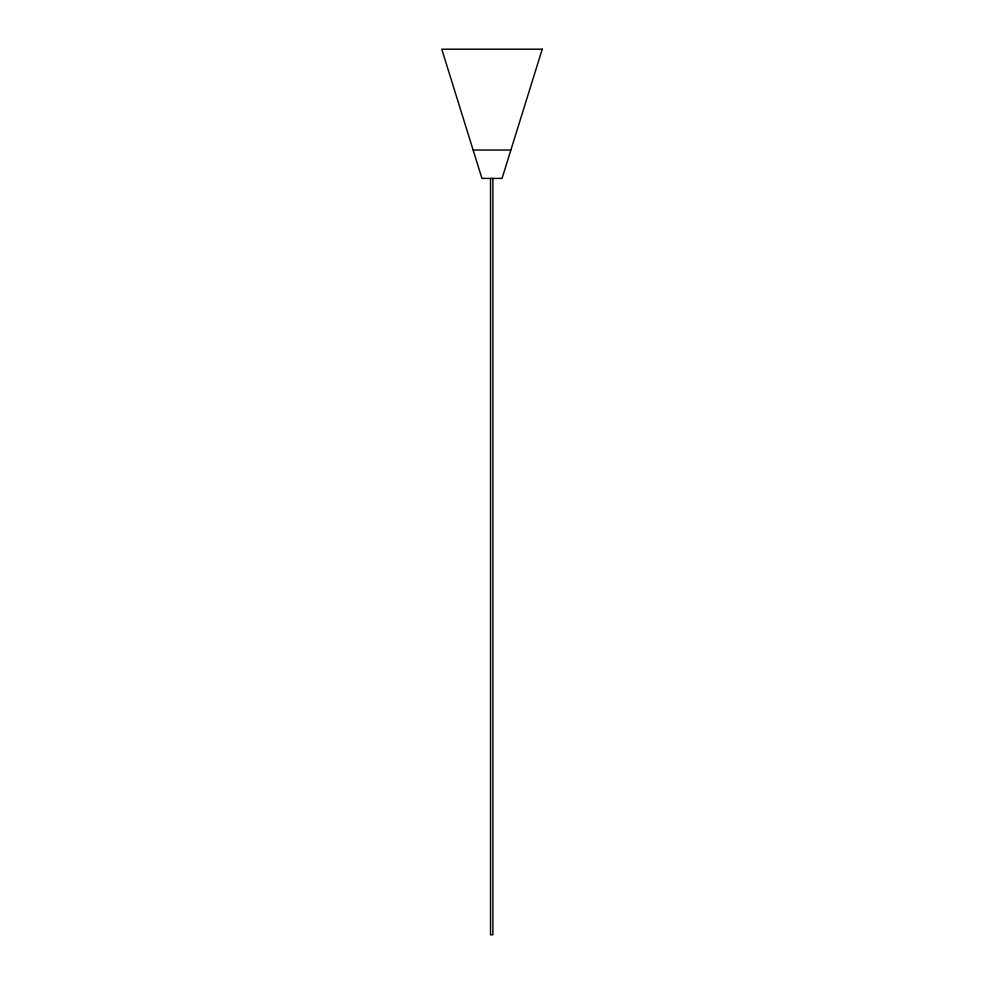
<?xml version="1.0" encoding="UTF-8"?>
<svg xmlns="http://www.w3.org/2000/svg" width="984" height="984" viewBox="0 0 984 984"><rect width="100%" height="100%" fill="white"/><g stroke="black" fill="none" stroke-linecap="round" stroke-linejoin="round"><path stroke-width="1.48" d="M473.132 150.048L510.868 150.048M492.886 178.412L492.886 934.8L490.524 934.8L490.524 178.412M542.233 49.2L502.049 178.412L481.951 178.412L441.767 49.2L542.233 49.2"/></g></svg>
